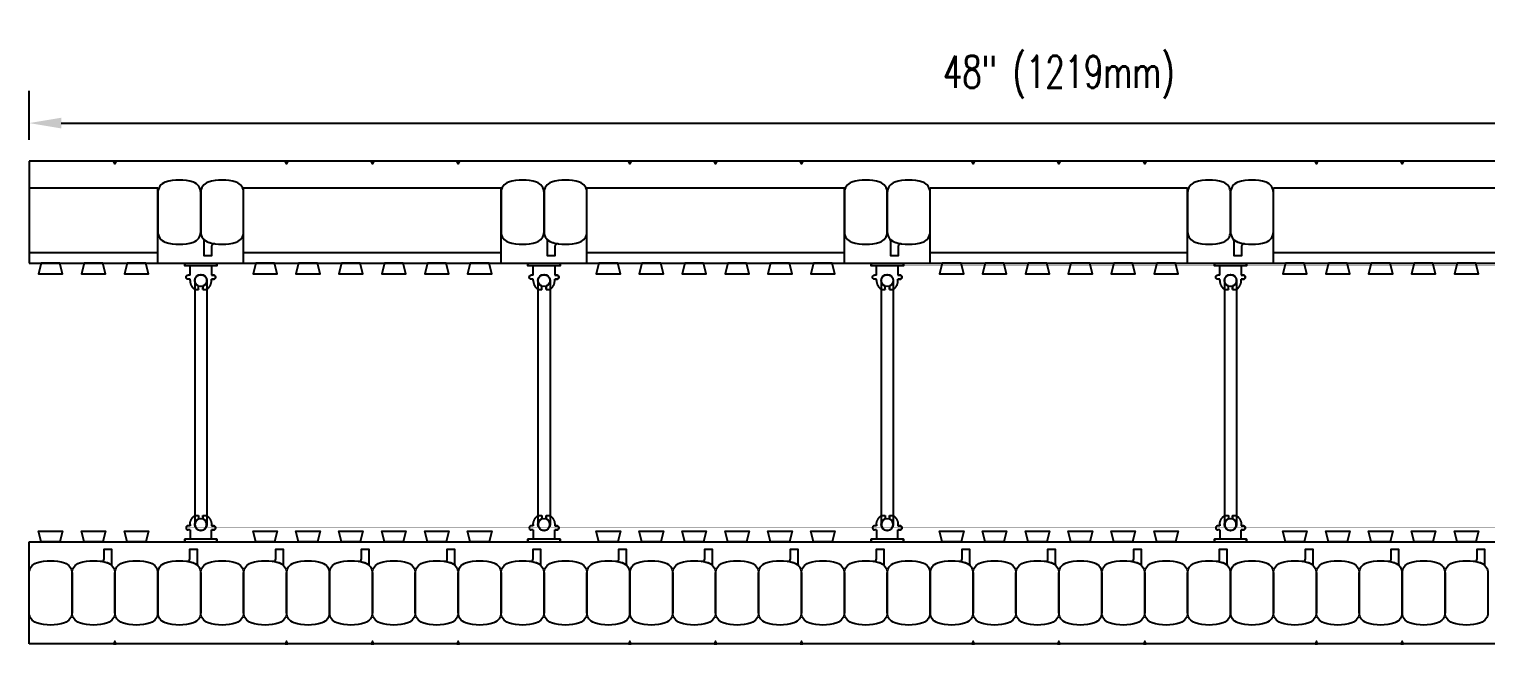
# Model space of a CAD drawing. Header units: inches. Extents: x 160 to 212.4, y 151.6 to 193.7.
# Drawn here: x 160.03 to 193.98, y 179.4 to 193.73 of the extents above; entities that cross this region are included whole.
import ezdxf

# ---------------------------------------------------------------- set-up
doc = ezdxf.new("R2010")
doc.units = ezdxf.units.IN
doc.header["$MEASUREMENT"] = 0
for name, color, linetype in [('line25', 2, 'Continuous'), ('LINE50', 5, 'Continuous'), ('LINE9', 9, 'Continuous'), ('TEXT', 4, 'Continuous')]:
    doc.layers.add(name, color=color, linetype=linetype)
doc.styles.add('DIM', font='romans.shx', dxfattribs={"width": 0.7})
doc.dimstyles.new('ext_8', dxfattribs={"dimscale": 8, "dimtxt": 0.09375, "dimasz": 0.09375, "dimexe": 0.09375, "dimexo": 0.0625, "dimgap": 0.0625, "dimtad": 1, "dimdec": 1, "dimzin": 3, "dimdsep": 46, "dimlunit": 4, "dimtxsty": 'DIM', "dimcen": 0.09, "dimdle": 0.09375, "dimclrt": 4, "dimadec": 0, "dimazin": 0, "dimtfac": 1, "dimtdec": 1, "dimtmove": 2, "dimatfit": 3, "dimfxl": 0, "dimfrac": 2, "dimtolj": 1, "dimtzin": 0, "dimarcsym": 0})

# ---------------------------------------------------------------- blocks, each defined once
blk = doc.blocks.new('*D16')
at = {"layer": 'Defpoints', "color": 0}
for p in [(208.029, 191.538), (160.029, 190.649), (208.029, 190.649)]:
    blk.add_point(p, dxfattribs=at)
at = {"layer": 'TEXT', "color": 0, "lineweight": -2}
for p, q in [((160.029, 191.149), (160.029, 192.288)), ((208.029, 191.149), (208.029, 192.288)), ((160.779, 191.538), (207.279, 191.538))]:
    blk.add_line(p, q, dxfattribs=at)
at = {"layer": 'TEXT', "color": 0}
for points in [[(160.779, 191.663), (160.779, 191.413), (160.029, 191.538)], [(207.279, 191.663), (207.279, 191.413), (208.029, 191.538)]]:
    blk.add_solid(points, dxfattribs=at)
at = {"layer": 'TEXT', "color": 4, "insert": (184.029, 192.609), "char_height": 0.75, "attachment_point": 5, "style": 'DIM'}
blk.add_mtext('\\A1;48" (1219mm)', dxfattribs=at)
blk = doc.blocks.new('WEB_6_CENTRE_TOP')
for p, q in [((5.688, 0.141), (0, 0.141)), ((5.688, -0.141), (0, -0.141))]:
    blk.add_line(p, q)
for centre in [(0, 0), (5.688, 0)]:
    blk.add_circle(centre, 0.141)
blk = doc.blocks.new('Connector')
blk.add_point((0.271, 0))
at = {"layer": 'LINE9'}
for p, q in [((0, 0.375), (0, -0.375)), ((0.062, -0.375), (0.062, 0.375)), ((0.281, 0.25), (0.062, 0.25))]:
    blk.add_line(p, q, dxfattribs=at)
for points, weights in [([(0.007, 0.375), (0.004, 0.375), (0, 0.375)], [1, 0.972587069138, 0.950305488115]), ([(0.327, 0.343), (0.308, 0.343), (0.281, 0.317), (0.281, 0.297)], [1, 0.85355339, 0.85355339, 1]), ([(0.328, 0.343), (0.327, 0.343), (0.327, 0.343)], [1, 0.70710678, 1]), ([(0.375, 0.297), (0.375, 0.317), (0.348, 0.343), (0.329, 0.343)], [1, 0.85355339, 0.85355339, 1]), ([(0.406, 0.25), (0.546, 0.25), (0.619, 0.131)], [0.958404415409, 0.794674173519, 0.864651571113]), ([(0.619, 0.052), (0.612, 0.049), (0.604, 0.049)], [0.83615024178, 0.892081430621, 1]), ([(0.281, -0.297), (0.281, -0.317), (0.308, -0.343), (0.327, -0.343)], [1, 0.85355339, 0.85355339, 1]), ([(0.327, -0.343), (0.281, -0.343), (0.281, -0.297)], [1, 0.70710678, 1]), ([(0.329, -0.343), (0.348, -0.343), (0.375, -0.317), (0.375, -0.297)], [1, 0.85355339, 0.85355339, 1]), ([(0.375, -0.297), (0.375, -0.343), (0.329, -0.343)], [1, 0.70710678, 1]), ([(0.619, -0.131), (0.546, -0.25), (0.406, -0.25)], [0.864651574428, 0.794674169686, 0.958404415195]), ([(0.604, -0.049), (0.612, -0.049), (0.619, -0.052)], [1, 0.89208144177, 0.836150253337]), ([(0, -0.375), (0.004, -0.375), (0.007, -0.375)], [0.950305488115, 0.972587069138, 1])]:
    blk.add_rational_spline(points, weights, degree=2, dxfattribs=at)
for points, degree in [([(0, 0.375), (0.002, 0.375), (0.005, 0.375), (0.007, 0.375)], 3), ([(0.007, 0.375), (0.021, 0.375), (0.051, 0.375), (0.062, 0.375), (0.062, 0.375)], 3), ([(0.327, 0.343), (0.327, 0.343), (0.328, 0.343), (0.328, 0.343)], 3), ([(0.328, 0.343), (0.329, 0.343), (0.329, 0.343), (0.329, 0.343)], 3), ([(0.281, 0.25), (0.281, 0.297)], 1), ([(0.375, 0.25), (0.375, 0.297)], 1), ([(0.406, 0.25), (0.375, 0.25)], 1), ([(0.406, 0.25), (0.406, 0.25)], 1), ([(0.406, 0.25), (0.406, 0.25)], 1), ([(0.406, 0.25), (0.406, 0.25)], 1), ([(0.406, 0.25), (0.406, 0.25)], 1), ([(0.406, 0.25), (0.406, 0.25)], 1), ([(0.406, 0.25), (0.406, 0.25)], 1), ([(0.406, 0.25), (0.406, 0.25)], 1), ([(0.406, 0.25), (0.406, 0.25)], 1), ([(0.406, 0.25), (0.406, 0.25)], 1), ([(0.406, 0.25), (0.406, 0.25)], 1), ([(0.406, 0.25), (0.406, 0.25)], 1), ([(0.406, 0.25), (0.406, 0.25)], 1), ([(0.406, 0.25), (0.406, 0.25)], 1), ([(0.406, 0.25), (0.406, 0.25)], 1), ([(0.406, 0.25), (0.406, 0.25)], 1), ([(0.406, 0.25), (0.406, 0.25)], 1), ([(0.406, 0.25), (0.406, 0.25)], 1), ([(0.406, 0.25), (0.406, 0.25)], 1), ([(0.406, 0.25), (0.406, 0.25)], 1), ([(0.406, 0.25), (0.406, 0.25)], 1), ([(0.406, 0.25), (0.406, 0.25)], 1), ([(0.406, 0.25), (0.406, 0.25)], 1), ([(0.406, 0.25), (0.406, 0.25)], 1), ([(0.406, 0.25), (0.406, 0.25)], 1), ([(0.604, 0.049), (0.532, 0.049)], 1), ([(0.532, 0.049), (0.532, 0.049)], 1), ([(0.532, 0.049), (0.532, 0.049)], 1), ([(0.532, 0.049), (0.532, 0.049)], 1), ([(0.532, 0.049), (0.532, 0.049)], 1), ([(0.532, 0.049), (0.532, 0.049)], 1), ([(0.532, 0.049), (0.532, 0.049)], 1), ([(0.532, 0.049), (0.532, 0.049)], 1), ([(0.532, 0.049), (0.532, 0.049)], 1), ([(0.532, 0.049), (0.532, 0.049)], 1), ([(0.532, 0.049), (0.532, 0.049)], 1), ([(0.604, 0.049), (0.609, 0.049), (0.614, 0.05), (0.619, 0.052)], 3), ([(0.604, 0.049), (0.604, 0.049)], 1), ([(0.604, 0.049), (0.604, 0.049)], 1), ([(0.604, 0.049), (0.604, 0.049)], 1), ([(0.604, 0.049), (0.604, 0.049)], 1), ([(0.619, 0.131), (0.619, 0.052)], 1), ([(0.619, 0.131), (0.619, 0.131)], 1), ([(0.619, 0.131), (0.619, 0.131)], 1), ([(0.619, 0.131), (0.619, 0.131)], 1), ([(0.619, 0.131), (0.619, 0.131)], 1), ([(0.062, -0.25), (0.281, -0.25)], 1), ([(0.281, -0.297), (0.281, -0.25)], 1), ([(0.281, -0.25), (0.281, -0.297)], 1), ([(0.375, -0.25), (0.375, -0.297)], 1), ([(0.375, -0.297), (0.375, -0.25)], 1), ([(0.406, -0.25), (0.375, -0.25)], 1), ([(0.406, -0.25), (0.406, -0.25)], 1), ([(0.406, -0.25), (0.406, -0.25)], 1), ([(0.406, -0.25), (0.406, -0.25)], 1), ([(0.406, -0.25), (0.406, -0.25)], 1), ([(0.406, -0.25), (0.406, -0.25)], 1), ([(0.406, -0.25), (0.406, -0.25)], 1), ([(0.406, -0.25), (0.406, -0.25)], 1), ([(0.406, -0.25), (0.406, -0.25)], 1), ([(0.406, -0.25), (0.406, -0.25)], 1), ([(0.406, -0.25), (0.406, -0.25)], 1), ([(0.406, -0.25), (0.406, -0.25)], 1), ([(0.532, -0.049), (0.604, -0.049)], 1), ([(0.604, -0.049), (0.58, -0.049), (0.556, -0.049), (0.532, -0.049)], 3), ([(0.532, -0.049), (0.532, -0.049)], 1), ([(0.532, -0.049), (0.532, -0.049)], 1), ([(0.532, -0.049), (0.532, -0.049)], 1), ([(0.532, -0.049), (0.532, -0.049)], 1), ([(0.619, -0.052), (0.614, -0.05), (0.609, -0.049), (0.604, -0.049)], 3), ([(0.604, -0.049), (0.604, -0.049)], 1), ([(0.604, -0.049), (0.604, -0.049)], 1), ([(0.604, -0.049), (0.604, -0.049)], 1), ([(0.604, -0.049), (0.604, -0.049)], 1), ([(0.604, -0.049), (0.604, -0.049)], 1), ([(0.604, -0.049), (0.604, -0.049)], 1), ([(0.604, -0.049), (0.604, -0.049)], 1), ([(0.604, -0.049), (0.604, -0.049)], 1), ([(0.619, -0.052), (0.619, -0.131)], 1), ([(0.619, -0.131), (0.619, -0.131)], 1), ([(0.619, -0.131), (0.619, -0.131)], 1), ([(0.619, -0.131), (0.619, -0.131)], 1), ([(0.619, -0.131), (0.619, -0.131)], 1), ([(0.007, -0.375), (0.005, -0.375), (0.002, -0.375), (0, -0.375)], 3), ([(0.062, -0.375), (0.062, -0.375), (0.051, -0.375), (0.021, -0.375), (0.007, -0.375)], 3), ([(0.328, -0.343), (0.328, -0.343), (0.327, -0.343), (0.327, -0.343)], 3), ([(0.329, -0.343), (0.329, -0.343), (0.329, -0.343), (0.328, -0.343)], 3)]:
    blk.add_open_spline(points, degree=degree, dxfattribs=at)
for points, weights, knots in [([(0.062, 0.375), (0.062, 0.375), (0.046, 0.375), (0.03, 0.375), (0.007, 0.375)], [0.868718858569, 0.861102746415, 1, 0.861102734288, 0.868718859898], [0, 0, 0, 0.5, 0.5, 1, 1, 1]), ([(0.532, 0.049), (0.472, 0.203), (0.333, 0.113), (0.157, 0), (0.333, -0.113), (0.472, -0.203), (0.532, -0.049)], [0.899508922286, 0.599718215298, 1, 0.54226024, 1, 0.599718224335, 0.899508908749], [0, 0, 0, 0.318112, 0.318112, 0.681888, 0.681888, 1, 1, 1]), ([(0.007, -0.375), (0.03, -0.375), (0.046, -0.375), (0.062, -0.375), (0.062, -0.375)], [0.868718859319, 0.861102739573, 1, 0.861102742958, 0.868718858948], [0, 0, 0, 0.5, 0.5, 1, 1, 1])]:
    blk.add_rational_spline(points, weights, degree=2, knots=knots, dxfattribs=at)

msp = doc.modelspace()

# ---------------------------------------------------------------- linework, layer by layer
at = {"layer": 'line25'}
for p, q in [((163.029, 190.024), (160.029, 190.024)), ((171.029, 190.024), (165.029, 190.024)), ((179.029, 190.024), (173.029, 190.024)), ((187.029, 190.024), (181.029, 190.024)), ((195.029, 190.024), (189.029, 190.024)), ((160.029, 188.274), (208.029, 188.274)), ((160.029, 181.774), (208.029, 181.774))]:
    msp.add_line(p, q, dxfattribs=at)
for points in [[(160.31, 188.274), (160.248, 188.024), (160.81, 188.024), (160.748, 188.274)], [(161.31, 188.274), (161.248, 188.024), (161.81, 188.024), (161.748, 188.274)], [(162.31, 188.274), (162.248, 188.024), (162.81, 188.024), (162.748, 188.274)], [(165.31, 188.274), (165.248, 188.024), (165.81, 188.024), (165.748, 188.274)], [(166.31, 188.274), (166.248, 188.024), (166.81, 188.024), (166.748, 188.274)], [(167.31, 188.274), (167.248, 188.024), (167.81, 188.024), (167.748, 188.274)], [(168.31, 188.274), (168.248, 188.024), (168.81, 188.024), (168.748, 188.274)], [(169.31, 188.274), (169.248, 188.024), (169.81, 188.024), (169.748, 188.274)], [(170.31, 188.274), (170.248, 188.024), (170.81, 188.024), (170.748, 188.274)], [(173.31, 188.274), (173.248, 188.024), (173.81, 188.024), (173.748, 188.274)], [(174.31, 188.274), (174.248, 188.024), (174.81, 188.024), (174.748, 188.274)], [(175.31, 188.274), (175.248, 188.024), (175.81, 188.024), (175.748, 188.274)], [(176.31, 188.274), (176.248, 188.024), (176.81, 188.024), (176.748, 188.274)], [(177.31, 188.274), (177.248, 188.024), (177.81, 188.024), (177.748, 188.274)], [(178.31, 188.274), (178.248, 188.024), (178.81, 188.024), (178.748, 188.274)], [(181.31, 188.274), (181.248, 188.024), (181.81, 188.024), (181.748, 188.274)], [(182.31, 188.274), (182.248, 188.024), (182.81, 188.024), (182.748, 188.274)], [(183.31, 188.274), (183.248, 188.024), (183.81, 188.024), (183.748, 188.274)], [(184.31, 188.274), (184.248, 188.024), (184.81, 188.024), (184.748, 188.274)], [(185.31, 188.274), (185.248, 188.024), (185.81, 188.024), (185.748, 188.274)], [(186.31, 188.274), (186.248, 188.024), (186.81, 188.024), (186.748, 188.274)], [(189.31, 188.274), (189.248, 188.024), (189.81, 188.024), (189.748, 188.274)], [(190.31, 188.274), (190.248, 188.024), (190.81, 188.024), (190.748, 188.274)], [(191.31, 188.274), (191.248, 188.024), (191.81, 188.024), (191.748, 188.274)], [(192.31, 188.274), (192.248, 188.024), (192.81, 188.024), (192.748, 188.274)], [(193.31, 188.274), (193.248, 188.024), (193.81, 188.024), (193.748, 188.274)], [(160.31, 181.774), (160.248, 182.024), (160.81, 182.024), (160.748, 181.774)], [(161.31, 181.774), (161.248, 182.024), (161.81, 182.024), (161.748, 181.774)], [(162.31, 181.774), (162.248, 182.024), (162.81, 182.024), (162.748, 181.774)], [(165.31, 181.774), (165.248, 182.024), (165.81, 182.024), (165.748, 181.774)], [(166.31, 181.774), (166.248, 182.024), (166.81, 182.024), (166.748, 181.774)], [(167.31, 181.774), (167.248, 182.024), (167.81, 182.024), (167.748, 181.774)], [(168.31, 181.774), (168.248, 182.024), (168.81, 182.024), (168.748, 181.774)], [(169.31, 181.774), (169.248, 182.024), (169.81, 182.024), (169.748, 181.774)], [(170.31, 181.774), (170.248, 182.024), (170.81, 182.024), (170.748, 181.774)], [(173.31, 181.774), (173.248, 182.024), (173.81, 182.024), (173.748, 181.774)], [(174.31, 181.774), (174.248, 182.024), (174.81, 182.024), (174.748, 181.774)], [(175.31, 181.774), (175.248, 182.024), (175.81, 182.024), (175.748, 181.774)], [(176.31, 181.774), (176.248, 182.024), (176.81, 182.024), (176.748, 181.774)], [(177.31, 181.774), (177.248, 182.024), (177.81, 182.024), (177.748, 181.774)], [(178.31, 181.774), (178.248, 182.024), (178.81, 182.024), (178.748, 181.774)], [(181.31, 181.774), (181.248, 182.024), (181.81, 182.024), (181.748, 181.774)], [(182.31, 181.774), (182.248, 182.024), (182.81, 182.024), (182.748, 181.774)], [(183.31, 181.774), (183.248, 182.024), (183.81, 182.024), (183.748, 181.774)], [(184.31, 181.774), (184.248, 182.024), (184.81, 182.024), (184.748, 181.774)], [(185.31, 181.774), (185.248, 182.024), (185.81, 182.024), (185.748, 181.774)], [(186.31, 181.774), (186.248, 182.024), (186.81, 182.024), (186.748, 181.774)], [(189.31, 181.774), (189.248, 182.024), (189.81, 182.024), (189.748, 181.774)], [(190.31, 181.774), (190.248, 182.024), (190.81, 182.024), (190.748, 181.774)], [(191.31, 181.774), (191.248, 182.024), (191.81, 182.024), (191.748, 181.774)], [(192.31, 181.774), (192.248, 182.024), (192.81, 182.024), (192.748, 181.774)], [(193.31, 181.774), (193.248, 182.024), (193.81, 182.024), (193.748, 181.774)]]:
    msp.add_lwpolyline(points, close=True, dxfattribs=at)
at = {"layer": 'LINE50'}
for p, q in [((208.029, 190.649), (160.029, 190.649)), ((160.029, 190.649), (160.029, 188.274)), ((160.029, 179.399), (160.029, 181.774)), ((208.029, 179.399), (160.029, 179.399))]:
    msp.add_line(p, q, dxfattribs=at)
at = {"layer": 'LINE9'}
for p, q in [((163.029, 188.274), (163.029, 190.024)), ((165.029, 188.274), (165.029, 190.024)), ((171.029, 188.274), (171.029, 190.024)), ((173.029, 188.274), (173.029, 190.024)), ((179.029, 188.274), (179.029, 190.024)), ((181.029, 188.274), (181.029, 190.024)), ((187.029, 188.274), (187.029, 190.024)), ((189.029, 188.274), (189.029, 190.024)), ((160.029, 188.524), (163.029, 188.524)), ((165.029, 188.524), (171.029, 188.524)), ((173.029, 188.524), (179.029, 188.524)), ((181.029, 188.524), (187.029, 188.524)), ((189.029, 188.524), (195.029, 188.524))]:
    msp.add_line(p, q, dxfattribs=at)
for points in [[(162.06, 190.649), (162.029, 190.584), (161.998, 190.649)], [(166.06, 190.649), (166.029, 190.584), (165.998, 190.649)], [(168.06, 190.649), (168.029, 190.584), (167.998, 190.649)], [(170.06, 190.649), (170.029, 190.584), (169.998, 190.649)], [(174.06, 190.649), (174.029, 190.584), (173.998, 190.649)], [(176.06, 190.649), (176.029, 190.584), (175.998, 190.649)], [(178.06, 190.649), (178.029, 190.584), (177.998, 190.649)], [(182.06, 190.649), (182.029, 190.584), (181.998, 190.649)], [(184.06, 190.649), (184.029, 190.584), (183.998, 190.649)], [(186.06, 190.649), (186.029, 190.584), (185.998, 190.649)], [(190.06, 190.649), (190.029, 190.584), (189.998, 190.649)], [(192.06, 190.649), (192.029, 190.584), (191.998, 190.649)], [(162.06, 179.399), (162.029, 179.463), (161.998, 179.399)], [(166.06, 179.399), (166.029, 179.463), (165.998, 179.399)], [(168.06, 179.399), (168.029, 179.463), (167.998, 179.399)], [(170.06, 179.399), (170.029, 179.463), (169.998, 179.399)], [(174.06, 179.399), (174.029, 179.463), (173.998, 179.399)], [(176.06, 179.399), (176.029, 179.463), (175.998, 179.399)], [(178.06, 179.399), (178.029, 179.463), (177.998, 179.399)], [(182.06, 179.399), (182.029, 179.463), (181.998, 179.399)], [(184.06, 179.399), (184.029, 179.463), (183.998, 179.399)], [(186.06, 179.399), (186.029, 179.463), (185.998, 179.399)], [(190.06, 179.399), (190.029, 179.463), (189.998, 179.399)], [(192.06, 179.399), (192.029, 179.463), (191.998, 179.399)]]:
    msp.add_lwpolyline(points, close=True, dxfattribs=at)
for points in [[(163.202, 188.763, 0.157671), (163.856, 188.763, 0.325305), (164.029, 189), (164.029, 189.922, 0.325305), (163.856, 190.159, 0.157671), (163.202, 190.159, 0.325305), (163.029, 189.922), (163.029, 189, 0.325305)], [(164.202, 188.763, 0.157671), (164.856, 188.763, 0.325305), (165.029, 189), (165.029, 189.922, 0.325305), (164.856, 190.159, 0.157671), (164.202, 190.159, 0.325305), (164.029, 189.922), (164.029, 189, 0.325305)], [(171.202, 188.763, 0.157671), (171.856, 188.763, 0.325305), (172.029, 189), (172.029, 189.922, 0.325305), (171.856, 190.159, 0.157671), (171.202, 190.159, 0.325305), (171.029, 189.922), (171.029, 189, 0.325305)], [(172.202, 188.763, 0.157671), (172.856, 188.763, 0.325305), (173.029, 189), (173.029, 189.922, 0.325305), (172.856, 190.159, 0.157671), (172.202, 190.159, 0.325305), (172.029, 189.922), (172.029, 189, 0.325305)], [(179.202, 188.763, 0.157671), (179.856, 188.763, 0.325305), (180.029, 189), (180.029, 189.922, 0.325305), (179.856, 190.159, 0.157671), (179.202, 190.159, 0.325305), (179.029, 189.922), (179.029, 189, 0.325305)], [(180.202, 188.763, 0.157671), (180.856, 188.763, 0.325305), (181.029, 189), (181.029, 189.922, 0.325305), (180.856, 190.159, 0.157671), (180.202, 190.159, 0.325305), (180.029, 189.922), (180.029, 189, 0.325305)], [(187.202, 188.763, 0.157671), (187.856, 188.763, 0.325305), (188.029, 189), (188.029, 189.922, 0.325305), (187.856, 190.159, 0.157671), (187.202, 190.159, 0.325305), (187.029, 189.922), (187.029, 189, 0.325305)], [(188.202, 188.763, 0.157671), (188.856, 188.763, 0.325305), (189.029, 189), (189.029, 189.922, 0.325305), (188.856, 190.159, 0.157671), (188.202, 190.159, 0.325305), (188.029, 189.922), (188.029, 189, 0.325305)], [(164.202, 188.763, 0.037267), (164.356, 188.725, 0.463036), (164.283, 188.664), (164.283, 188.442), (164.112, 188.442), (164.112, 188.788, 0.189002), (164.096, 188.831, 0.128407)], [(172.202, 188.763, 0.037267), (172.356, 188.725, 0.463036), (172.283, 188.664), (172.283, 188.442), (172.112, 188.442), (172.112, 188.788, 0.189002), (172.096, 188.831, 0.128407)], [(180.202, 188.763, 0.037267), (180.356, 188.725, 0.463036), (180.283, 188.664), (180.283, 188.442), (180.112, 188.442), (180.112, 188.788, 0.189002), (180.096, 188.831, 0.128407)], [(188.202, 188.763, 0.037267), (188.356, 188.725, 0.463036), (188.283, 188.664), (188.283, 188.442), (188.112, 188.442), (188.112, 188.788, 0.189002), (188.096, 188.831, 0.128407)], [(160.202, 181.285, -0.157671), (160.856, 181.285, -0.325305), (161.029, 181.047), (161.029, 180.126, -0.325305), (160.856, 179.888, -0.157671), (160.202, 179.888, -0.325305), (160.029, 180.126), (160.029, 181.047, -0.325305)], [(161.202, 181.285, -0.157671), (161.856, 181.285, -0.325305), (162.029, 181.047), (162.029, 180.126, -0.325305), (161.856, 179.888, -0.157671), (161.202, 179.888, -0.325305), (161.029, 180.126), (161.029, 181.047, -0.325305)], [(161.856, 181.285, 0.037267), (161.702, 181.322, 0.463036), (161.775, 181.384), (161.775, 181.605), (161.946, 181.605), (161.946, 181.259, 0.189002), (161.962, 181.217, 0.128407)], [(162.202, 181.285, -0.157671), (162.856, 181.285, -0.325305), (163.029, 181.047), (163.029, 180.126, -0.325305), (162.856, 179.888, -0.157671), (162.202, 179.888, -0.325305), (162.029, 180.126), (162.029, 181.047, -0.325305)], [(163.202, 181.285, -0.157671), (163.856, 181.285, -0.325305), (164.029, 181.047), (164.029, 180.126, -0.325305), (163.856, 179.888, -0.157671), (163.202, 179.888, -0.325305), (163.029, 180.126), (163.029, 181.047, -0.325305)], [(163.856, 181.285, 0.037267), (163.702, 181.322, 0.463036), (163.775, 181.384), (163.775, 181.605), (163.946, 181.605), (163.946, 181.259, 0.189002), (163.962, 181.217, 0.128407)], [(164.202, 181.285, -0.157671), (164.856, 181.285, -0.325305), (165.029, 181.047), (165.029, 180.126, -0.325305), (164.856, 179.888, -0.157671), (164.202, 179.888, -0.325305), (164.029, 180.126), (164.029, 181.047, -0.325305)], [(165.202, 181.285, -0.157671), (165.856, 181.285, -0.325305), (166.029, 181.047), (166.029, 180.126, -0.325305), (165.856, 179.888, -0.157671), (165.202, 179.888, -0.325305), (165.029, 180.126), (165.029, 181.047, -0.325305)], [(165.856, 181.285, 0.037267), (165.702, 181.322, 0.463036), (165.775, 181.384), (165.775, 181.605), (165.946, 181.605), (165.946, 181.259, 0.189002), (165.962, 181.217, 0.128407)], [(166.202, 181.285, -0.157671), (166.856, 181.285, -0.325305), (167.029, 181.047), (167.029, 180.126, -0.325305), (166.856, 179.888, -0.157671), (166.202, 179.888, -0.325305), (166.029, 180.126), (166.029, 181.047, -0.325305)], [(167.202, 181.285, -0.157671), (167.856, 181.285, -0.325305), (168.029, 181.047), (168.029, 180.126, -0.325305), (167.856, 179.888, -0.157671), (167.202, 179.888, -0.325305), (167.029, 180.126), (167.029, 181.047, -0.325305)], [(167.856, 181.285, 0.037267), (167.702, 181.322, 0.463036), (167.775, 181.384), (167.775, 181.605), (167.946, 181.605), (167.946, 181.259, 0.189002), (167.962, 181.217, 0.128407)], [(168.202, 181.285, -0.157671), (168.856, 181.285, -0.325305), (169.029, 181.047), (169.029, 180.126, -0.325305), (168.856, 179.888, -0.157671), (168.202, 179.888, -0.325305), (168.029, 180.126), (168.029, 181.047, -0.325305)], [(169.202, 181.285, -0.157671), (169.856, 181.285, -0.325305), (170.029, 181.047), (170.029, 180.126, -0.325305), (169.856, 179.888, -0.157671), (169.202, 179.888, -0.325305), (169.029, 180.126), (169.029, 181.047, -0.325305)], [(169.856, 181.285, 0.037267), (169.702, 181.322, 0.463036), (169.775, 181.384), (169.775, 181.605), (169.946, 181.605), (169.946, 181.259, 0.189002), (169.962, 181.217, 0.128407)], [(170.202, 181.285, -0.157671), (170.856, 181.285, -0.325305), (171.029, 181.047), (171.029, 180.126, -0.325305), (170.856, 179.888, -0.157671), (170.202, 179.888, -0.325305), (170.029, 180.126), (170.029, 181.047, -0.325305)], [(171.202, 181.285, -0.157671), (171.856, 181.285, -0.325305), (172.029, 181.047), (172.029, 180.126, -0.325305), (171.856, 179.888, -0.157671), (171.202, 179.888, -0.325305), (171.029, 180.126), (171.029, 181.047, -0.325305)], [(171.856, 181.285, 0.037267), (171.702, 181.322, 0.463036), (171.775, 181.384), (171.775, 181.605), (171.946, 181.605), (171.946, 181.259, 0.189002), (171.962, 181.217, 0.128407)], [(172.202, 181.285, -0.157671), (172.856, 181.285, -0.325305), (173.029, 181.047), (173.029, 180.126, -0.325305), (172.856, 179.888, -0.157671), (172.202, 179.888, -0.325305), (172.029, 180.126), (172.029, 181.047, -0.325305)], [(173.202, 181.285, -0.157671), (173.856, 181.285, -0.325305), (174.029, 181.047), (174.029, 180.126, -0.325305), (173.856, 179.888, -0.157671), (173.202, 179.888, -0.325305), (173.029, 180.126), (173.029, 181.047, -0.325305)], [(173.856, 181.285, 0.037267), (173.702, 181.322, 0.463036), (173.775, 181.384), (173.775, 181.605), (173.946, 181.605), (173.946, 181.259, 0.189002), (173.962, 181.217, 0.128407)], [(174.202, 181.285, -0.157671), (174.856, 181.285, -0.325305), (175.029, 181.047), (175.029, 180.126, -0.325305), (174.856, 179.888, -0.157671), (174.202, 179.888, -0.325305), (174.029, 180.126), (174.029, 181.047, -0.325305)], [(175.202, 181.285, -0.157671), (175.856, 181.285, -0.325305), (176.029, 181.047), (176.029, 180.126, -0.325305), (175.856, 179.888, -0.157671), (175.202, 179.888, -0.325305), (175.029, 180.126), (175.029, 181.047, -0.325305)], [(175.856, 181.285, 0.037267), (175.702, 181.322, 0.463036), (175.775, 181.384), (175.775, 181.605), (175.946, 181.605), (175.946, 181.259, 0.189002), (175.962, 181.217, 0.128407)], [(176.202, 181.285, -0.157671), (176.856, 181.285, -0.325305), (177.029, 181.047), (177.029, 180.126, -0.325305), (176.856, 179.888, -0.157671), (176.202, 179.888, -0.325305), (176.029, 180.126), (176.029, 181.047, -0.325305)], [(177.202, 181.285, -0.157671), (177.856, 181.285, -0.325305), (178.029, 181.047), (178.029, 180.126, -0.325305), (177.856, 179.888, -0.157671), (177.202, 179.888, -0.325305), (177.029, 180.126), (177.029, 181.047, -0.325305)], [(177.856, 181.285, 0.037267), (177.702, 181.322, 0.463036), (177.775, 181.384), (177.775, 181.605), (177.946, 181.605), (177.946, 181.259, 0.189002), (177.962, 181.217, 0.128407)], [(178.202, 181.285, -0.157671), (178.856, 181.285, -0.325305), (179.029, 181.047), (179.029, 180.126, -0.325305), (178.856, 179.888, -0.157671), (178.202, 179.888, -0.325305), (178.029, 180.126), (178.029, 181.047, -0.325305)], [(179.202, 181.285, -0.157671), (179.856, 181.285, -0.325305), (180.029, 181.047), (180.029, 180.126, -0.325305), (179.856, 179.888, -0.157671), (179.202, 179.888, -0.325305), (179.029, 180.126), (179.029, 181.047, -0.325305)], [(179.856, 181.285, 0.037267), (179.702, 181.322, 0.463036), (179.775, 181.384), (179.775, 181.605), (179.946, 181.605), (179.946, 181.259, 0.189002), (179.962, 181.217, 0.128407)], [(180.202, 181.285, -0.157671), (180.856, 181.285, -0.325305), (181.029, 181.047), (181.029, 180.126, -0.325305), (180.856, 179.888, -0.157671), (180.202, 179.888, -0.325305), (180.029, 180.126), (180.029, 181.047, -0.325305)], [(181.202, 181.285, -0.157671), (181.856, 181.285, -0.325305), (182.029, 181.047), (182.029, 180.126, -0.325305), (181.856, 179.888, -0.157671), (181.202, 179.888, -0.325305), (181.029, 180.126), (181.029, 181.047, -0.325305)], [(181.856, 181.285, 0.037267), (181.702, 181.322, 0.463036), (181.775, 181.384), (181.775, 181.605), (181.946, 181.605), (181.946, 181.259, 0.189002), (181.962, 181.217, 0.128407)], [(182.202, 181.285, -0.157671), (182.856, 181.285, -0.325305), (183.029, 181.047), (183.029, 180.126, -0.325305), (182.856, 179.888, -0.157671), (182.202, 179.888, -0.325305), (182.029, 180.126), (182.029, 181.047, -0.325305)], [(183.202, 181.285, -0.157671), (183.856, 181.285, -0.325305), (184.029, 181.047), (184.029, 180.126, -0.325305), (183.856, 179.888, -0.157671), (183.202, 179.888, -0.325305), (183.029, 180.126), (183.029, 181.047, -0.325305)], [(183.856, 181.285, 0.037267), (183.702, 181.322, 0.463036), (183.775, 181.384), (183.775, 181.605), (183.946, 181.605), (183.946, 181.259, 0.189002), (183.962, 181.217, 0.128407)], [(184.202, 181.285, -0.157671), (184.856, 181.285, -0.325305), (185.029, 181.047), (185.029, 180.126, -0.325305), (184.856, 179.888, -0.157671), (184.202, 179.888, -0.325305), (184.029, 180.126), (184.029, 181.047, -0.325305)], [(185.202, 181.285, -0.157671), (185.856, 181.285, -0.325305), (186.029, 181.047), (186.029, 180.126, -0.325305), (185.856, 179.888, -0.157671), (185.202, 179.888, -0.325305), (185.029, 180.126), (185.029, 181.047, -0.325305)], [(185.856, 181.285, 0.037267), (185.702, 181.322, 0.463036), (185.775, 181.384), (185.775, 181.605), (185.946, 181.605), (185.946, 181.259, 0.189002), (185.962, 181.217, 0.128407)], [(186.202, 181.285, -0.157671), (186.856, 181.285, -0.325305), (187.029, 181.047), (187.029, 180.126, -0.325305), (186.856, 179.888, -0.157671), (186.202, 179.888, -0.325305), (186.029, 180.126), (186.029, 181.047, -0.325305)], [(187.202, 181.285, -0.157671), (187.856, 181.285, -0.325305), (188.029, 181.047), (188.029, 180.126, -0.325305), (187.856, 179.888, -0.157671), (187.202, 179.888, -0.325305), (187.029, 180.126), (187.029, 181.047, -0.325305)], [(187.856, 181.285, 0.037267), (187.702, 181.322, 0.463036), (187.775, 181.384), (187.775, 181.605), (187.946, 181.605), (187.946, 181.259, 0.189002), (187.962, 181.217, 0.128407)], [(188.202, 181.285, -0.157671), (188.856, 181.285, -0.325305), (189.029, 181.047), (189.029, 180.126, -0.325305), (188.856, 179.888, -0.157671), (188.202, 179.888, -0.325305), (188.029, 180.126), (188.029, 181.047, -0.325305)], [(189.202, 181.285, -0.157671), (189.856, 181.285, -0.325305), (190.029, 181.047), (190.029, 180.126, -0.325305), (189.856, 179.888, -0.157671), (189.202, 179.888, -0.325305), (189.029, 180.126), (189.029, 181.047, -0.325305)], [(189.856, 181.285, 0.037267), (189.702, 181.322, 0.463036), (189.775, 181.384), (189.775, 181.605), (189.946, 181.605), (189.946, 181.259, 0.189002), (189.962, 181.217, 0.128407)], [(190.202, 181.285, -0.157671), (190.856, 181.285, -0.325305), (191.029, 181.047), (191.029, 180.126, -0.325305), (190.856, 179.888, -0.157671), (190.202, 179.888, -0.325305), (190.029, 180.126), (190.029, 181.047, -0.325305)], [(191.202, 181.285, -0.157671), (191.856, 181.285, -0.325305), (192.029, 181.047), (192.029, 180.126, -0.325305), (191.856, 179.888, -0.157671), (191.202, 179.888, -0.325305), (191.029, 180.126), (191.029, 181.047, -0.325305)], [(191.856, 181.285, 0.037267), (191.702, 181.322, 0.463036), (191.775, 181.384), (191.775, 181.605), (191.946, 181.605), (191.946, 181.259, 0.189002), (191.962, 181.217, 0.128407)], [(192.202, 181.285, -0.157671), (192.856, 181.285, -0.325305), (193.029, 181.047), (193.029, 180.126, -0.325305), (192.856, 179.888, -0.157671), (192.202, 179.888, -0.325305), (192.029, 180.126), (192.029, 181.047, -0.325305)], [(193.202, 181.285, -0.157671), (193.856, 181.285, -0.325305), (194.029, 181.047), (194.029, 180.126, -0.325305), (193.856, 179.888, -0.157671), (193.202, 179.888, -0.325305), (193.029, 180.126), (193.029, 181.047, -0.325305)], [(193.856, 181.285, 0.037267), (193.702, 181.322, 0.463036), (193.775, 181.384), (193.775, 181.605), (193.946, 181.605), (193.946, 181.259, 0.189002), (193.962, 181.217, 0.128407)]]:
    msp.add_lwpolyline(points, format="xyb", close=True, dxfattribs=at)

# ---------------------------------------------------------------- block references
at = {"xscale": -1, "rotation": 90}
for p in [(164.029, 188.274), (172.029, 188.274), (180.029, 188.274), (188.029, 188.274)]:
    msp.add_blockref('Connector', p, dxfattribs=at)
at = {"rotation": 90}
for p in [(164.029, 181.774), (172.029, 181.774), (180.029, 181.774), (188.029, 181.774)]:
    msp.add_blockref('Connector', p, dxfattribs=at)
at = {"layer": 'LINE9', "rotation": 90}
for p in [(164.029, 182.18), (172.029, 182.18), (180.029, 182.18), (188.029, 182.18)]:
    msp.add_blockref('WEB_6_CENTRE_TOP', p, dxfattribs=at)

# ---------------------------------------------------------------- dimensions: what is measured, and where the dimension line sits
at = {"layer": 'TEXT'}
dim = msp.add_linear_dim(base=(208.029, 191.538), p1=(160.029, 190.649), p2=(208.029, 190.649), text='48" (1219mm)', dimstyle='ext_8', dxfattribs=at)
dim.commit()
dim.dimension.update_dxf_attribs({"geometry": '*D16', "text_midpoint": (184.029, 192.609)})

doc.saveas('drawing.dxf')
